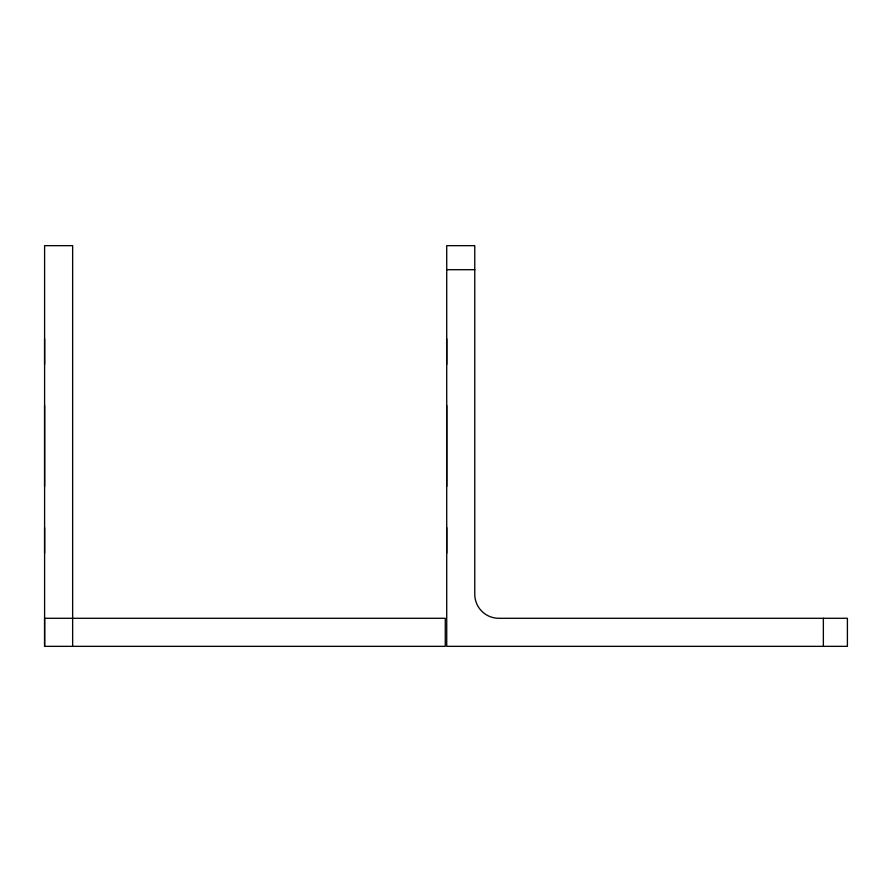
<?xml version="1.0" encoding="UTF-8"?>
<svg xmlns="http://www.w3.org/2000/svg" width="892" height="892" viewBox="0 0 892 892"><rect width="100%" height="100%" fill="white"/><g stroke="black" fill="none" stroke-linecap="round" stroke-linejoin="round"><path stroke-width="1.34" d="M44.6 646.343L44.6 618.29L445.275 618.29L445.275 646.343L44.6 646.343L44.6 245.657L72.642 245.657L72.642 646.343M446.725 269.696L446.725 646.343L847.4 646.343L847.4 618.29L498.806 618.29A24.039 24.039 0 0 1 474.767 594.25L474.767 245.657L446.725 245.657L446.725 269.696L474.767 269.696M823.361 618.29L823.361 646.343M446.725 338.793L446.725 364.438M446.725 405.537L446.725 486.463M446.725 527.562L446.725 553.207M44.6 338.793L44.6 364.438M44.6 405.537L44.6 486.463M44.6 527.562L44.6 553.207"/></g></svg>
